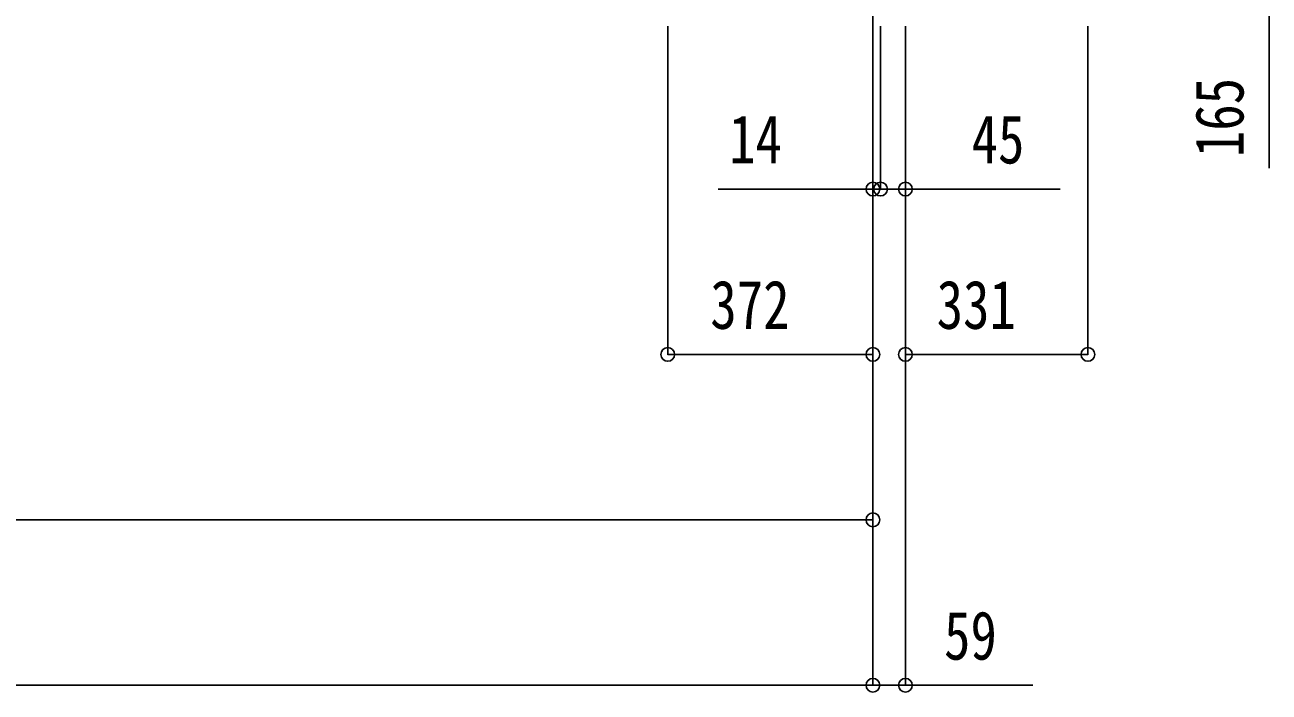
# Model space of a CAD drawing. Units: millimetres, scale not verified. Extents: x -16832 to 16820, y -11892 to 11880.
# Drawn here: x -10894 to -8638, y -5425 to -4215 of the extents above; entities that cross this region are included whole.
import ezdxf
from ezdxf.enums import TextEntityAlignment as Align

# ---------------------------------------------------------------- set-up
doc = ezdxf.new("R2010")
doc.units = ezdxf.units.MM
doc.header["$LTSCALE"] = 50
doc.layers.add('0-7_YKK_D', color=6, linetype='Continuous')
doc.styles.add('ＭＳ ゴシック', font='')
doc.styles.get('ＭＳ ゴシック').set_extended_font_data('MS Gothic')

msp = doc.modelspace()

# ---------------------------------------------------------------- linework, layer by layer
at = {"layer": '0-7_YKK_D'}
for p, q in [((-9356.6, -4146.28), (-9356.6, -5413.78)), ((-9728.6, -4217.28), (-9728.6, -4813.78)), ((-9356.6, -4217.28), (-9356.6, -5413.78)), ((-9356.6, -4217.28), (-9356.6, -5113.78)), ((-9356.6, -4217.28), (-9356.6, -4813.78)), ((-9356.6, -4217.28), (-9356.6, -4513.78)), ((-9342.6, -4217.28), (-9342.6, -4513.78)), ((-9342.6, -4217.28), (-9342.6, -4513.78)), ((-9297.6, -4217.28), (-9297.6, -5413.78)), ((-9297.6, -4217.28), (-9297.6, -4813.78)), ((-9297.6, -4217.28), (-9297.6, -4513.78)), ((-8966.6, -4217.28), (-8966.6, -4813.78)), ((-9356.6, -4512.78), (-9637.4, -4512.78)), ((-9342.6, -4512.78), (-9356.6, -4512.78)), ((-9342.6, -4512.78), (-9292.6, -4512.78)), ((-9728.6, -4812.78), (-9356.6, -4812.78)), ((-9297.6, -4812.78), (-8966.6, -4812.78)), ((-12753.6, -5112.78), (-9356.6, -5112.78)), ((-13764.6, -5412.78), (-9356.6, -5412.78))]:
    msp.add_line(p, q, dxfattribs=at)
for points in [[(-8638.1, -4002.28), (-8638.1, -4167.28), (-8638.1, -4474.88)], [(-9342.6, -4512.78), (-9297.6, -4512.78), (-9016.8, -4512.78)], [(-9356.6, -5412.78), (-9297.6, -5412.78), (-9066.8, -5412.78)]]:
    msp.add_lwpolyline(points, dxfattribs=at)
for centre in [(-9356.6, -4512.78), (-9342.6, -4512.78), (-9342.6, -4512.78), (-9297.6, -4512.78), (-9728.6, -4812.78), (-9356.6, -4812.78), (-9297.6, -4812.78), (-8966.6, -4812.78), (-9356.6, -5112.78), (-9356.6, -5412.78), (-9356.6, -5412.78), (-9297.6, -5412.78)]:
    msp.add_circle(centre, 12.5, dxfattribs=at)

# ---------------------------------------------------------------- texts
at = {"layer": '0-7_YKK_D', "style": 'ＭＳ ゴシック', "width": 0.8}
msp.add_text('165', height=87.98, rotation=90, dxfattribs=at).set_placement((-8658.1, -4454.88), align=Align.BOTTOM_LEFT)
for s, p in [('14', (-9617.4, -4492.78)), ('45', (-9177.6, -4492.78)), ('372', (-9651.4, -4792.78)), ('331', (-9240.9, -4792.78)), ('59', (-9227.6, -5392.78))]:
    msp.add_text(s, height=87.98, dxfattribs=at).set_placement(p, align=Align.BOTTOM_LEFT)

doc.saveas('drawing.dxf')
